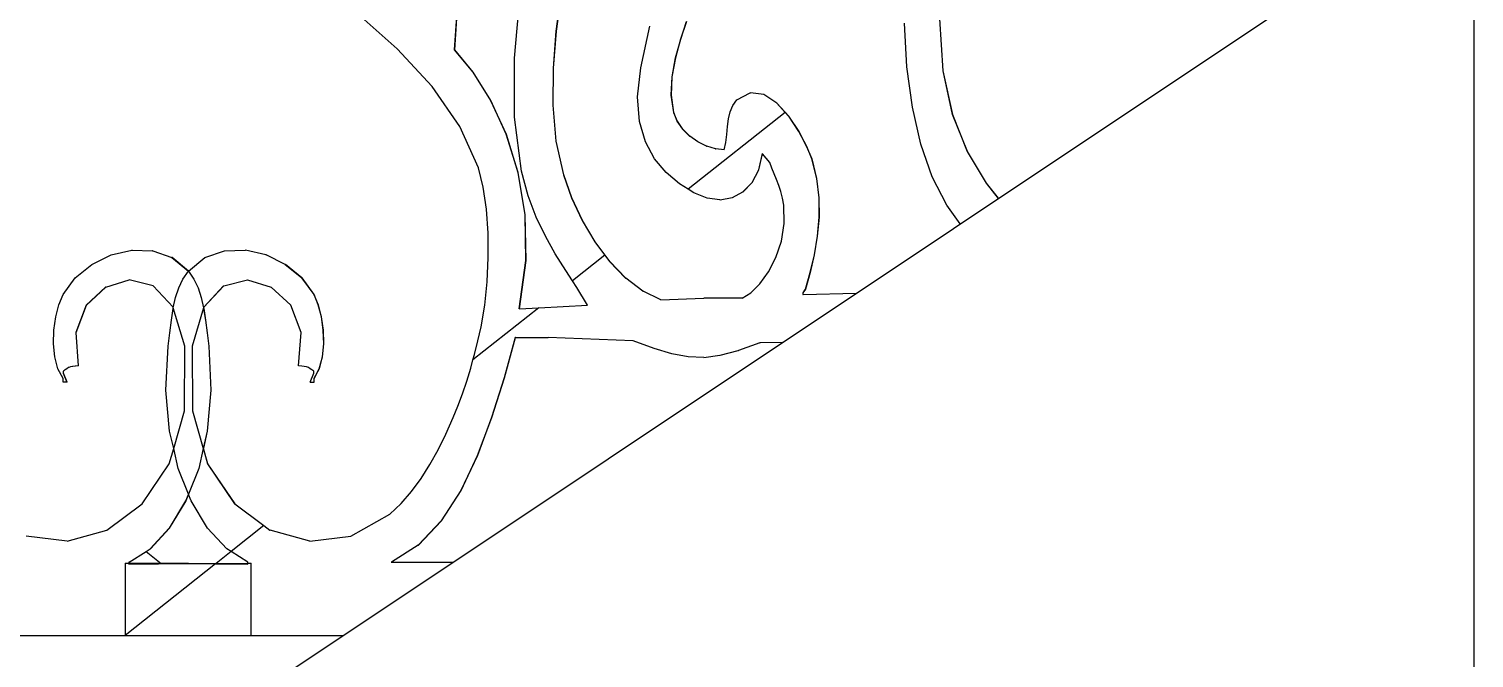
# Model space of a CAD drawing. Header units: inches. Extents: x 1397 to 20304, y -27267 to -746.
# Drawn here: x 2804.76 to 2821.55, y -9116.19 to -9108.88 of the extents above; entities that cross this region are included whole.
import ezdxf

# ---------------------------------------------------------------- set-up
doc = ezdxf.new("R2010")
doc.units = ezdxf.units.IN
doc.header["$LTSCALE"] = 17
doc.header["$MEASUREMENT"] = 0
doc.layers.add('OUTLINE', color=1, linetype='Continuous', lineweight=25)

msp = doc.modelspace()

# ---------------------------------------------------------------- linework, layer by layer
for p, q in [((2809.762, -9108.233), (2809.703, -9109.125)), ((2809.706, -9109.125), (2809.765, -9108.233)), ((2810.942, -9108.487), (2810.885, -9108.905)), ((2810.887, -9108.905), (2810.945, -9108.487)), ((2810.4, -9109.222), (2810.465, -9108.52)), ((2809.038, -9109.111), (2808.584, -9108.708)), ((2812.399, -9108.796), (2812.331, -9108.998)), ((2812.334, -9108.998), (2812.401, -9108.796)), ((2814.963, -9109.321), (2814.935, -9108.814)), ((2815.342, -9108.765), (2815.38, -9109.369)), ((2815.383, -9109.369), (2815.344, -9108.765)), ((2810.885, -9108.905), (2810.85, -9109.336)), ((2810.853, -9109.336), (2810.887, -9108.905)), ((2810.885, -9108.905), (2810.887, -9108.905)), ((2811.868, -9109.333), (2811.973, -9108.85)), ((2809.443, -9109.551), (2809.038, -9109.111)), ((2809.703, -9109.125), (2809.706, -9109.125)), ((2809.703, -9109.125), (2809.919, -9109.384)), ((2809.922, -9109.384), (2809.706, -9109.125)), ((2812.331, -9108.998), (2812.272, -9109.215)), ((2812.274, -9109.215), (2812.334, -9108.998)), ((2812.331, -9108.998), (2812.334, -9108.998)), ((2810.401, -9109.905), (2810.4, -9109.222)), ((2812.272, -9109.215), (2812.231, -9109.436)), ((2812.234, -9109.436), (2812.274, -9109.215)), ((2812.272, -9109.215), (2812.274, -9109.215)), ((2815.026, -9109.791), (2814.963, -9109.321)), ((2809.919, -9109.384), (2809.922, -9109.384)), ((2809.919, -9109.384), (2810.124, -9109.712)), ((2810.127, -9109.712), (2809.922, -9109.384)), ((2810.85, -9109.336), (2810.846, -9109.767)), ((2810.849, -9109.767), (2810.853, -9109.336)), ((2810.85, -9109.336), (2810.853, -9109.336)), ((2811.833, -9109.67), (2811.868, -9109.333)), ((2812.231, -9109.436), (2812.221, -9109.652)), ((2812.224, -9109.652), (2812.234, -9109.436)), ((2812.231, -9109.436), (2812.234, -9109.436)), ((2815.38, -9109.369), (2815.383, -9109.369)), ((2815.38, -9109.369), (2815.491, -9109.876)), ((2815.494, -9109.876), (2815.383, -9109.369)), ((2809.768, -9110.016), (2809.443, -9109.551)), ((2812.221, -9109.652), (2812.224, -9109.652)), ((2812.221, -9109.652), (2812.251, -9109.851)), ((2812.254, -9109.851), (2812.224, -9109.652)), ((2812.987, -9109.706), (2813.142, -9109.622)), ((2813.142, -9109.622), (2813.145, -9109.622)), ((2813.298, -9109.643), (2813.145, -9109.622)), ((2813.298, -9109.643), (2813.301, -9109.643)), ((2813.449, -9109.743), (2813.301, -9109.643)), ((2810.124, -9109.712), (2810.127, -9109.712)), ((2810.124, -9109.712), (2810.303, -9110.103)), ((2810.306, -9110.103), (2810.127, -9109.712)), ((2810.846, -9109.767), (2810.849, -9109.767)), ((2810.846, -9109.767), (2810.883, -9110.184)), ((2810.886, -9110.184), (2810.849, -9109.767)), ((2811.855, -9109.955), (2811.833, -9109.67)), ((2812.908, -9109.844), (2812.939, -9109.769)), ((2812.939, -9109.769), (2812.987, -9109.706)), ((2813.449, -9109.743), (2813.452, -9109.743)), ((2813.449, -9109.743), (2813.547, -9109.851)), ((2813.59, -9109.895), (2813.452, -9109.743)), ((2815.125, -9110.219), (2815.026, -9109.791)), ((2810.484, -9110.535), (2810.401, -9109.905)), ((2811.923, -9110.193), (2811.855, -9109.955)), ((2812.251, -9109.851), (2812.254, -9109.851)), ((2812.251, -9109.851), (2812.291, -9109.952)), ((2812.294, -9109.952), (2812.254, -9109.851)), ((2812.291, -9109.952), (2812.294, -9109.952)), ((2812.291, -9109.952), (2812.355, -9110.044)), ((2812.358, -9110.044), (2812.294, -9109.952)), ((2813.547, -9109.851), (2812.421, -9110.743)), ((2812.878, -9110.016), (2812.889, -9109.927)), ((2812.889, -9109.927), (2812.908, -9109.844)), ((2813.547, -9109.851), (2813.587, -9109.895)), ((2813.587, -9109.895), (2813.59, -9109.895)), ((2813.587, -9109.895), (2813.705, -9110.071)), ((2813.708, -9110.071), (2813.59, -9109.895)), ((2815.491, -9109.876), (2815.494, -9109.876)), ((2815.491, -9109.876), (2815.663, -9110.305)), ((2815.666, -9110.305), (2815.494, -9109.876)), ((2809.983, -9110.494), (2809.768, -9110.016)), ((2810.303, -9110.103), (2810.306, -9110.103)), ((2810.303, -9110.103), (2810.441, -9110.548)), ((2810.444, -9110.548), (2810.306, -9110.103)), ((2812.355, -9110.044), (2812.437, -9110.125)), ((2812.355, -9110.044), (2812.358, -9110.044)), ((2812.439, -9110.125), (2812.358, -9110.044)), ((2812.437, -9110.125), (2812.439, -9110.125)), ((2812.531, -9110.192), (2812.439, -9110.125)), ((2812.858, -9110.199), (2812.869, -9110.108)), ((2812.869, -9110.108), (2812.878, -9110.016)), ((2813.705, -9110.071), (2813.708, -9110.071)), ((2813.705, -9110.071), (2813.797, -9110.245)), ((2813.8, -9110.245), (2813.708, -9110.071)), ((2810.883, -9110.184), (2810.886, -9110.184)), ((2810.883, -9110.184), (2810.97, -9110.577)), ((2810.973, -9110.577), (2810.886, -9110.184)), ((2812.03, -9110.39), (2811.923, -9110.193)), ((2812.531, -9110.192), (2812.534, -9110.192)), ((2812.634, -9110.243), (2812.534, -9110.192)), ((2812.634, -9110.243), (2812.636, -9110.243)), ((2812.738, -9110.275), (2812.636, -9110.243)), ((2812.738, -9110.275), (2812.741, -9110.275)), ((2812.84, -9110.286), (2812.741, -9110.275)), ((2812.84, -9110.286), (2812.858, -9110.199)), ((2813.282, -9110.328), (2813.239, -9110.516)), ((2813.242, -9110.516), (2813.284, -9110.331)), ((2813.284, -9110.331), (2813.282, -9110.328)), ((2813.37, -9110.432), (2813.284, -9110.331)), ((2813.797, -9110.245), (2813.856, -9110.39)), ((2813.797, -9110.245), (2813.8, -9110.245)), ((2813.859, -9110.39), (2813.8, -9110.245)), ((2815.258, -9110.6), (2815.125, -9110.219)), ((2815.663, -9110.305), (2815.666, -9110.305)), ((2815.663, -9110.305), (2815.885, -9110.673)), ((2815.888, -9110.673), (2815.666, -9110.305)), ((2810.039, -9110.72), (2809.983, -9110.494)), ((2812.165, -9110.55), (2812.03, -9110.39)), ((2813.394, -9110.499), (2813.37, -9110.432)), ((2813.421, -9110.564), (2813.394, -9110.499)), ((2813.856, -9110.39), (2813.859, -9110.39)), ((2813.856, -9110.39), (2813.913, -9110.617)), ((2813.916, -9110.617), (2813.859, -9110.39)), ((2810.441, -9110.548), (2810.523, -9111.039)), ((2810.441, -9110.548), (2810.444, -9110.548)), ((2810.526, -9111.039), (2810.444, -9110.548)), ((2810.56, -9110.819), (2810.484, -9110.535)), ((2810.97, -9110.577), (2811.065, -9110.844)), ((2810.97, -9110.577), (2810.973, -9110.577)), ((2811.068, -9110.844), (2810.973, -9110.577)), ((2812.32, -9110.68), (2812.165, -9110.55)), ((2813.162, -9110.664), (2813.057, -9110.773)), ((2813.06, -9110.773), (2813.165, -9110.664)), ((2813.239, -9110.516), (2813.162, -9110.664)), ((2813.162, -9110.664), (2813.165, -9110.664)), ((2813.165, -9110.664), (2813.242, -9110.516)), ((2813.239, -9110.516), (2813.242, -9110.516)), ((2813.448, -9110.63), (2813.421, -9110.564)), ((2813.474, -9110.698), (2813.448, -9110.63)), ((2813.913, -9110.617), (2813.916, -9110.617)), ((2813.913, -9110.617), (2813.94, -9110.844)), ((2813.943, -9110.844), (2813.916, -9110.617)), ((2815.425, -9110.928), (2815.258, -9110.6)), ((2810.075, -9110.976), (2810.039, -9110.72)), ((2810.653, -9111.067), (2810.56, -9110.819)), ((2812.421, -9110.743), (2812.32, -9110.68)), ((2812.486, -9110.784), (2812.421, -9110.743)), ((2812.639, -9110.846), (2812.486, -9110.784)), ((2812.793, -9110.865), (2812.931, -9110.84)), ((2812.931, -9110.84), (2812.934, -9110.84)), ((2812.934, -9110.84), (2813.057, -9110.773)), ((2813.057, -9110.773), (2813.06, -9110.773)), ((2813.498, -9110.769), (2813.474, -9110.698)), ((2813.518, -9110.846), (2813.498, -9110.769)), ((2815.885, -9110.673), (2815.888, -9110.673)), ((2815.885, -9110.673), (2816.025, -9110.849)), ((2816.027, -9110.848), (2815.888, -9110.673)), ((2810.095, -9111.252), (2810.075, -9110.976)), ((2811.065, -9110.844), (2811.068, -9110.844)), ((2811.065, -9110.844), (2811.189, -9111.106)), ((2811.192, -9111.106), (2811.068, -9110.844)), ((2812.79, -9110.865), (2812.639, -9110.846)), ((2812.79, -9110.865), (2812.793, -9110.865)), ((2812.791, -9110.864), (2812.793, -9110.865)), ((2813.532, -9110.929), (2813.518, -9110.846)), ((2813.537, -9111.142), (2813.532, -9110.929)), ((2813.94, -9110.844), (2813.941, -9111.069)), ((2813.94, -9110.844), (2813.943, -9110.844)), ((2813.943, -9111.069), (2813.943, -9110.844)), ((2815.583, -9111.144), (2815.425, -9110.928)), ((2810.523, -9111.039), (2810.526, -9111.039)), ((2810.523, -9111.039), (2810.532, -9111.57)), ((2810.535, -9111.57), (2810.526, -9111.039)), ((2810.76, -9111.288), (2810.653, -9111.067)), ((2811.189, -9111.106), (2811.192, -9111.106)), ((2811.189, -9111.106), (2811.337, -9111.356)), ((2811.34, -9111.356), (2811.192, -9111.106)), ((2813.504, -9111.346), (2813.537, -9111.142)), ((2813.941, -9111.069), (2813.921, -9111.29)), ((2813.923, -9111.29), (2813.943, -9111.069)), ((2813.941, -9111.069), (2813.943, -9111.069)), ((2810.097, -9111.536), (2810.095, -9111.252)), ((2810.876, -9111.493), (2810.76, -9111.288)), ((2813.921, -9111.29), (2813.884, -9111.505)), ((2813.887, -9111.505), (2813.923, -9111.29)), ((2813.921, -9111.29), (2813.923, -9111.29)), ((2805.487, -9111.616), (2805.712, -9111.506)), ((2805.712, -9111.506), (2805.953, -9111.451)), ((2805.956, -9111.451), (2805.953, -9111.451)), ((2805.956, -9111.451), (2806.195, -9111.459)), ((2806.198, -9111.459), (2806.195, -9111.459)), ((2806.198, -9111.459), (2806.42, -9111.538)), ((2806.803, -9111.538), (2807.029, -9111.459)), ((2807.029, -9111.459), (2807.27, -9111.451)), ((2807.27, -9111.451), (2807.273, -9111.451)), ((2807.512, -9111.506), (2807.273, -9111.451)), ((2807.512, -9111.506), (2807.514, -9111.506)), ((2807.736, -9111.616), (2807.514, -9111.506)), ((2810.999, -9111.688), (2810.876, -9111.493)), ((2811.453, -9111.511), (2811.076, -9111.809)), ((2811.337, -9111.356), (2811.34, -9111.356)), ((2811.337, -9111.356), (2811.453, -9111.511)), ((2811.509, -9111.582), (2811.34, -9111.356)), ((2811.453, -9111.511), (2811.506, -9111.582)), ((2813.44, -9111.535), (2813.504, -9111.346)), ((2813.884, -9111.505), (2813.837, -9111.71)), ((2813.839, -9111.71), (2813.887, -9111.505)), ((2813.884, -9111.505), (2813.887, -9111.505)), ((2805.296, -9111.772), (2805.487, -9111.616)), ((2806.423, -9111.538), (2806.42, -9111.538)), ((2806.42, -9111.538), (2806.611, -9111.697)), ((2806.613, -9111.695), (2806.423, -9111.538)), ((2806.613, -9111.695), (2806.803, -9111.538)), ((2807.736, -9111.616), (2807.739, -9111.616)), ((2807.736, -9111.616), (2807.928, -9111.772)), ((2807.93, -9111.772), (2807.739, -9111.616)), ((2810.083, -9111.819), (2810.097, -9111.536)), ((2810.532, -9111.57), (2810.454, -9112.132)), ((2810.457, -9112.132), (2810.535, -9111.57)), ((2810.532, -9111.57), (2810.535, -9111.57)), ((2811.506, -9111.582), (2811.509, -9111.582)), ((2811.506, -9111.582), (2811.692, -9111.776)), ((2811.695, -9111.776), (2811.509, -9111.582)), ((2813.354, -9111.702), (2813.44, -9111.535)), ((2805.155, -9111.966), (2805.296, -9111.772)), ((2805.651, -9111.88), (2805.924, -9111.796)), ((2806.203, -9111.866), (2805.924, -9111.796)), ((2806.5, -9111.889), (2806.548, -9111.787)), ((2806.548, -9111.787), (2806.611, -9111.697)), ((2806.611, -9111.697), (2806.613, -9111.697)), ((2806.613, -9111.697), (2806.613, -9111.695)), ((2806.613, -9111.697), (2806.675, -9111.787)), ((2806.675, -9111.787), (2806.724, -9111.889)), ((2807.023, -9111.866), (2807.299, -9111.796)), ((2807.299, -9111.796), (2807.575, -9111.88)), ((2807.928, -9111.772), (2807.93, -9111.772)), ((2807.928, -9111.772), (2808.069, -9111.966)), ((2808.072, -9111.966), (2807.93, -9111.772)), ((2810.055, -9112.09), (2810.083, -9111.819)), ((2811.076, -9111.809), (2810.999, -9111.688)), ((2811.125, -9111.885), (2811.076, -9111.809)), ((2811.692, -9111.776), (2811.695, -9111.776)), ((2811.893, -9111.928), (2811.695, -9111.776)), ((2813.149, -9111.945), (2813.254, -9111.841)), ((2813.254, -9111.841), (2813.354, -9111.702)), ((2813.837, -9111.71), (2813.782, -9111.904)), ((2813.785, -9111.904), (2813.839, -9111.71)), ((2813.837, -9111.71), (2813.839, -9111.71)), ((2805.106, -9112.085), (2805.155, -9111.966)), ((2805.648, -9111.88), (2805.424, -9112.092)), ((2805.427, -9112.092), (2805.651, -9111.88)), ((2805.651, -9111.88), (2805.648, -9111.88)), ((2806.434, -9112.115), (2806.203, -9111.866)), ((2806.436, -9112.122), (2806.463, -9112.003)), ((2806.463, -9112.003), (2806.5, -9111.889)), ((2806.724, -9111.889), (2806.761, -9112.003)), ((2806.761, -9112.003), (2806.787, -9112.122)), ((2807.02, -9111.866), (2806.789, -9112.115)), ((2806.792, -9112.115), (2807.023, -9111.866)), ((2807.02, -9111.866), (2807.023, -9111.866)), ((2807.8, -9112.092), (2807.575, -9111.88)), ((2808.069, -9111.966), (2808.118, -9112.085)), ((2808.069, -9111.966), (2808.072, -9111.966)), ((2808.121, -9112.085), (2808.072, -9111.966)), ((2811.25, -9112.091), (2811.125, -9111.885)), ((2811.893, -9111.928), (2811.896, -9111.928)), ((2812.104, -9112.029), (2811.896, -9111.928)), ((2812.104, -9112.029), (2812.604, -9112.008)), ((2813.046, -9112.008), (2812.604, -9112.008)), ((2813.046, -9112.008), (2813.149, -9111.945)), ((2813.782, -9111.904), (2813.753, -9111.946)), ((2813.753, -9111.946), (2813.753, -9111.966)), ((2813.753, -9111.946), (2813.756, -9111.946)), ((2813.753, -9111.966), (2813.756, -9111.966)), ((2813.756, -9111.946), (2813.785, -9111.904)), ((2813.756, -9111.966), (2813.756, -9111.946)), ((2813.756, -9111.966), (2814.372, -9111.951)), ((2813.782, -9111.904), (2813.785, -9111.904)), ((2805.069, -9112.226), (2805.106, -9112.085)), ((2805.424, -9112.092), (2805.302, -9112.406)), ((2805.305, -9112.406), (2805.427, -9112.092)), ((2805.427, -9112.092), (2805.424, -9112.092)), ((2806.413, -9112.265), (2806.435, -9112.129)), ((2806.436, -9112.122), (2806.434, -9112.115)), ((2806.435, -9112.129), (2806.436, -9112.122)), ((2806.568, -9112.568), (2806.436, -9112.122)), ((2806.787, -9112.122), (2806.655, -9112.568)), ((2806.789, -9112.116), (2806.787, -9112.122)), ((2806.787, -9112.122), (2806.788, -9112.127)), ((2806.788, -9112.127), (2806.79, -9112.122)), ((2806.788, -9112.127), (2806.789, -9112.129)), ((2806.789, -9112.115), (2806.792, -9112.115)), ((2806.789, -9112.115), (2806.789, -9112.116)), ((2806.79, -9112.122), (2806.789, -9112.116)), ((2806.789, -9112.129), (2806.811, -9112.265)), ((2806.792, -9112.129), (2806.789, -9112.129)), ((2806.79, -9112.122), (2806.792, -9112.115)), ((2806.792, -9112.129), (2806.79, -9112.122)), ((2806.814, -9112.265), (2806.792, -9112.129)), ((2807.922, -9112.406), (2807.8, -9112.092)), ((2808.118, -9112.085), (2808.121, -9112.085)), ((2808.118, -9112.085), (2808.154, -9112.226)), ((2808.157, -9112.226), (2808.121, -9112.085)), ((2810.683, -9112.12), (2809.919, -9112.725)), ((2810.013, -9112.34), (2810.055, -9112.09)), ((2810.454, -9112.132), (2810.457, -9112.132)), ((2810.457, -9112.132), (2810.683, -9112.12)), ((2810.683, -9112.12), (2810.685, -9112.12)), ((2810.685, -9112.12), (2811.25, -9112.091)), ((2805.047, -9112.381), (2805.069, -9112.226)), ((2806.394, -9112.412), (2806.413, -9112.265)), ((2806.811, -9112.265), (2806.83, -9112.412)), ((2806.814, -9112.265), (2806.811, -9112.265)), ((2806.833, -9112.412), (2806.814, -9112.265)), ((2808.154, -9112.226), (2808.157, -9112.226)), ((2808.154, -9112.226), (2808.176, -9112.381)), ((2808.179, -9112.381), (2808.157, -9112.226)), ((2809.976, -9112.503), (2810.013, -9112.34)), ((2805.043, -9112.539), (2805.047, -9112.381)), ((2805.305, -9112.406), (2805.302, -9112.406)), ((2805.302, -9112.406), (2805.331, -9112.796)), ((2805.334, -9112.796), (2805.305, -9112.406)), ((2806.375, -9112.568), (2806.394, -9112.412)), ((2806.83, -9112.412), (2806.848, -9112.568)), ((2806.833, -9112.412), (2806.83, -9112.412)), ((2806.851, -9112.568), (2806.833, -9112.412)), ((2807.892, -9112.796), (2807.922, -9112.406)), ((2808.176, -9112.381), (2808.179, -9112.381)), ((2808.176, -9112.381), (2808.181, -9112.539)), ((2808.184, -9112.539), (2808.179, -9112.381)), ((2809.936, -9112.664), (2809.976, -9112.503)), ((2810.41, -9112.464), (2810.281, -9112.933)), ((2810.284, -9112.933), (2810.413, -9112.464)), ((2810.413, -9112.464), (2810.41, -9112.464)), ((2810.413, -9112.464), (2810.793, -9112.464)), ((2811.78, -9112.506), (2810.793, -9112.464)), ((2812.024, -9112.593), (2811.78, -9112.506)), ((2805.057, -9112.692), (2805.043, -9112.539)), ((2806.35, -9113.077), (2806.375, -9112.568)), ((2806.566, -9113.319), (2806.568, -9112.568)), ((2806.655, -9112.568), (2806.657, -9113.319)), ((2806.851, -9112.568), (2806.848, -9112.568)), ((2806.848, -9112.568), (2806.873, -9113.077)), ((2806.876, -9113.077), (2806.851, -9112.568)), ((2808.181, -9112.539), (2808.166, -9112.692)), ((2808.169, -9112.692), (2808.184, -9112.539)), ((2808.181, -9112.539), (2808.184, -9112.539)), ((2809.919, -9112.725), (2809.936, -9112.664)), ((2812.232, -9112.656), (2812.024, -9112.593)), ((2812.42, -9112.691), (2812.232, -9112.656)), ((2812.604, -9112.697), (2812.79, -9112.673)), ((2812.79, -9112.673), (2812.793, -9112.673)), ((2812.793, -9112.673), (2813.003, -9112.616)), ((2813.003, -9112.616), (2813.005, -9112.616)), ((2813.252, -9112.526), (2813.005, -9112.616)), ((2813.252, -9112.526), (2813.255, -9112.526)), ((2813.511, -9112.525), (2813.255, -9112.526)), ((2805.094, -9112.829), (2805.057, -9112.692)), ((2805.06, -9112.693), (2805.061, -9112.695)), ((2805.155, -9112.941), (2805.094, -9112.829)), ((2805.158, -9112.858), (2805.176, -9112.842)), ((2805.179, -9112.842), (2805.176, -9112.842)), ((2805.197, -9112.828), (2805.179, -9112.842)), ((2805.2, -9112.828), (2805.197, -9112.828)), ((2805.218, -9112.816), (2805.2, -9112.828)), ((2805.221, -9112.816), (2805.218, -9112.816)), ((2805.241, -9112.808), (2805.221, -9112.816)), ((2805.243, -9112.808), (2805.241, -9112.808)), ((2805.266, -9112.801), (2805.243, -9112.808)), ((2805.269, -9112.801), (2805.266, -9112.801)), ((2805.296, -9112.797), (2805.269, -9112.801)), ((2805.299, -9112.797), (2805.296, -9112.797)), ((2805.331, -9112.796), (2805.299, -9112.797)), ((2805.334, -9112.796), (2805.331, -9112.796)), ((2807.928, -9112.797), (2807.892, -9112.796)), ((2807.957, -9112.801), (2807.928, -9112.797)), ((2807.983, -9112.808), (2807.957, -9112.801)), ((2808.006, -9112.816), (2807.983, -9112.808)), ((2808.027, -9112.828), (2808.006, -9112.816)), ((2808.047, -9112.842), (2808.027, -9112.828)), ((2808.069, -9112.858), (2808.047, -9112.842)), ((2808.13, -9112.829), (2808.069, -9112.941)), ((2808.072, -9112.941), (2808.132, -9112.829)), ((2808.166, -9112.692), (2808.13, -9112.829)), ((2808.13, -9112.829), (2808.132, -9112.829)), ((2808.132, -9112.829), (2808.169, -9112.692)), ((2808.166, -9112.692), (2808.169, -9112.692)), ((2809.846, -9112.973), (2809.893, -9112.821)), ((2809.893, -9112.821), (2809.919, -9112.725)), ((2812.601, -9112.697), (2812.42, -9112.691)), ((2812.601, -9112.697), (2812.604, -9112.697)), ((2805.158, -9112.858), (2805.155, -9112.858)), ((2805.155, -9112.858), (2805.155, -9112.879)), ((2805.158, -9112.879), (2805.155, -9112.879)), ((2805.155, -9112.879), (2805.199, -9112.983)), ((2805.155, -9112.983), (2805.155, -9112.941)), ((2805.199, -9112.983), (2805.155, -9112.983)), ((2805.158, -9112.879), (2805.158, -9112.858)), ((2805.202, -9112.983), (2805.158, -9112.879)), ((2805.202, -9112.983), (2805.199, -9112.983)), ((2808.025, -9112.983), (2808.069, -9112.879)), ((2808.025, -9112.983), (2808.069, -9112.983)), ((2808.069, -9112.879), (2808.069, -9112.858)), ((2808.069, -9112.941), (2808.072, -9112.941)), ((2808.069, -9112.941), (2808.069, -9112.983)), ((2808.069, -9112.983), (2808.072, -9112.983)), ((2808.072, -9112.983), (2808.072, -9112.941)), ((2809.797, -9113.12), (2809.846, -9112.973)), ((2810.281, -9112.933), (2810.136, -9113.397)), ((2810.139, -9113.397), (2810.284, -9112.933)), ((2810.281, -9112.933), (2810.284, -9112.933)), ((2806.392, -9113.553), (2806.35, -9113.077)), ((2806.873, -9113.077), (2806.831, -9113.553)), ((2806.834, -9113.553), (2806.876, -9113.077)), ((2806.876, -9113.077), (2806.873, -9113.077)), ((2809.744, -9113.262), (2809.797, -9113.12)), ((2806.44, -9113.757), (2806.566, -9113.319)), ((2806.657, -9113.319), (2806.784, -9113.757)), ((2809.689, -9113.397), (2809.744, -9113.262)), ((2809.603, -9113.588), (2809.689, -9113.397)), ((2810.136, -9113.397), (2809.97, -9113.838)), ((2809.973, -9113.838), (2810.139, -9113.397)), ((2810.136, -9113.397), (2810.139, -9113.397)), ((2806.44, -9113.757), (2806.392, -9113.553)), ((2806.831, -9113.553), (2806.785, -9113.751)), ((2806.787, -9113.757), (2806.834, -9113.553)), ((2806.834, -9113.553), (2806.831, -9113.553)), ((2809.514, -9113.77), (2809.603, -9113.588)), ((2806.388, -9113.934), (2806.44, -9113.757)), ((2806.493, -9113.986), (2806.44, -9113.757)), ((2806.784, -9113.757), (2806.731, -9113.986)), ((2806.785, -9113.751), (2806.784, -9113.757)), ((2806.784, -9113.757), (2806.785, -9113.762)), ((2806.787, -9113.757), (2806.785, -9113.751)), ((2806.785, -9113.762), (2806.787, -9113.757)), ((2806.785, -9113.762), (2806.835, -9113.934)), ((2806.838, -9113.934), (2806.787, -9113.757)), ((2809.418, -9113.943), (2809.514, -9113.77)), ((2809.97, -9113.838), (2809.777, -9114.242)), ((2809.78, -9114.242), (2809.973, -9113.838)), ((2809.97, -9113.838), (2809.973, -9113.838)), ((2806.074, -9114.4), (2806.388, -9113.934)), ((2806.612, -9114.286), (2806.493, -9113.986)), ((2806.731, -9113.986), (2806.612, -9114.286)), ((2806.835, -9113.934), (2807.149, -9114.4)), ((2806.835, -9113.934), (2806.838, -9113.934)), ((2807.152, -9114.4), (2806.838, -9113.934)), ((2809.315, -9114.105), (2809.418, -9113.943)), ((2809.204, -9114.255), (2809.315, -9114.105)), ((2806.58, -9114.365), (2806.389, -9114.68)), ((2806.392, -9114.68), (2806.583, -9114.365)), ((2806.612, -9114.286), (2806.58, -9114.365)), ((2806.583, -9114.365), (2806.58, -9114.365)), ((2806.583, -9114.365), (2806.613, -9114.29)), ((2806.613, -9114.29), (2806.612, -9114.286)), ((2806.643, -9114.365), (2806.613, -9114.29)), ((2806.834, -9114.68), (2806.643, -9114.365)), ((2809.084, -9114.393), (2809.204, -9114.255)), ((2809.777, -9114.242), (2809.549, -9114.594)), ((2809.552, -9114.594), (2809.78, -9114.242)), ((2809.777, -9114.242), (2809.78, -9114.242)), ((2805.665, -9114.704), (2806.074, -9114.4)), ((2807.149, -9114.4), (2807.152, -9114.4)), ((2807.152, -9114.4), (2807.488, -9114.651)), ((2808.501, -9114.775), (2808.952, -9114.517)), ((2808.952, -9114.517), (2809.084, -9114.393)), ((2806.389, -9114.68), (2806.167, -9114.921)), ((2806.169, -9114.921), (2806.392, -9114.68)), ((2806.392, -9114.68), (2806.389, -9114.68)), ((2807.057, -9114.921), (2806.834, -9114.68)), ((2807.488, -9114.651), (2807.107, -9114.953)), ((2807.488, -9114.651), (2807.559, -9114.704)), ((2809.549, -9114.594), (2809.281, -9114.877)), ((2809.284, -9114.877), (2809.552, -9114.594)), ((2809.549, -9114.594), (2809.552, -9114.594)), ((2805.201, -9114.833), (2804.726, -9114.775)), ((2805.201, -9114.833), (2805.665, -9114.704)), ((2807.559, -9114.704), (2807.561, -9114.704)), ((2808.023, -9114.833), (2807.561, -9114.704)), ((2808.023, -9114.833), (2808.501, -9114.775)), ((2805.923, -9115.077), (2806.119, -9114.953)), ((2806.118, -9114.952), (2806.119, -9114.953)), ((2806.119, -9114.953), (2806.167, -9114.921)), ((2806.119, -9114.953), (2806.293, -9115.09)), ((2806.169, -9114.921), (2806.167, -9114.921)), ((2807.107, -9114.953), (2806.933, -9115.09)), ((2807.107, -9114.953), (2807.057, -9114.921)), ((2807.303, -9115.077), (2807.107, -9114.953)), ((2809.281, -9114.877), (2808.97, -9115.077)), ((2809.281, -9114.877), (2809.284, -9114.877)), ((2805.876, -9115.087), (2805.876, -9115.927)), ((2805.876, -9115.087), (2805.92, -9115.088)), ((2806.927, -9115.095), (2805.876, -9115.927)), ((2805.923, -9115.077), (2805.92, -9115.077)), ((2805.92, -9115.077), (2805.92, -9115.088)), ((2805.923, -9115.088), (2805.92, -9115.088)), ((2805.92, -9115.088), (2805.92, -9115.098)), ((2805.92, -9115.098), (2806.612, -9115.093)), ((2805.923, -9115.088), (2805.923, -9115.077)), ((2806.293, -9115.09), (2805.923, -9115.088)), ((2806.612, -9115.093), (2806.293, -9115.09)), ((2806.613, -9115.093), (2806.612, -9115.093)), ((2806.613, -9115.093), (2806.933, -9115.09)), ((2806.613, -9115.093), (2806.927, -9115.095)), ((2806.933, -9115.09), (2806.927, -9115.095)), ((2806.927, -9115.095), (2807.303, -9115.098)), ((2806.933, -9115.09), (2807.303, -9115.088)), ((2807.303, -9115.088), (2807.303, -9115.077)), ((2807.303, -9115.088), (2807.342, -9115.087)), ((2807.303, -9115.098), (2807.303, -9115.088)), ((2807.342, -9115.927), (2807.342, -9115.087)), ((2808.967, -9115.077), (2808.97, -9115.077)), ((2808.967, -9115.077), (2809.683, -9115.077)), ((2786.147, -9115.927), (2805.876, -9115.927)), ((2805.876, -9115.927), (2808.408, -9115.927))]:
    msp.add_line(p, q)
at = {"layer": 'OUTLINE'}
for p, q in [((2821.555, -9119.163), (2821.555, -9009.163)), ((2803.555, -9119.163), (2821.555, -9107.163))]:
    msp.add_line(p, q, dxfattribs=at)

doc.saveas('drawing.dxf')
